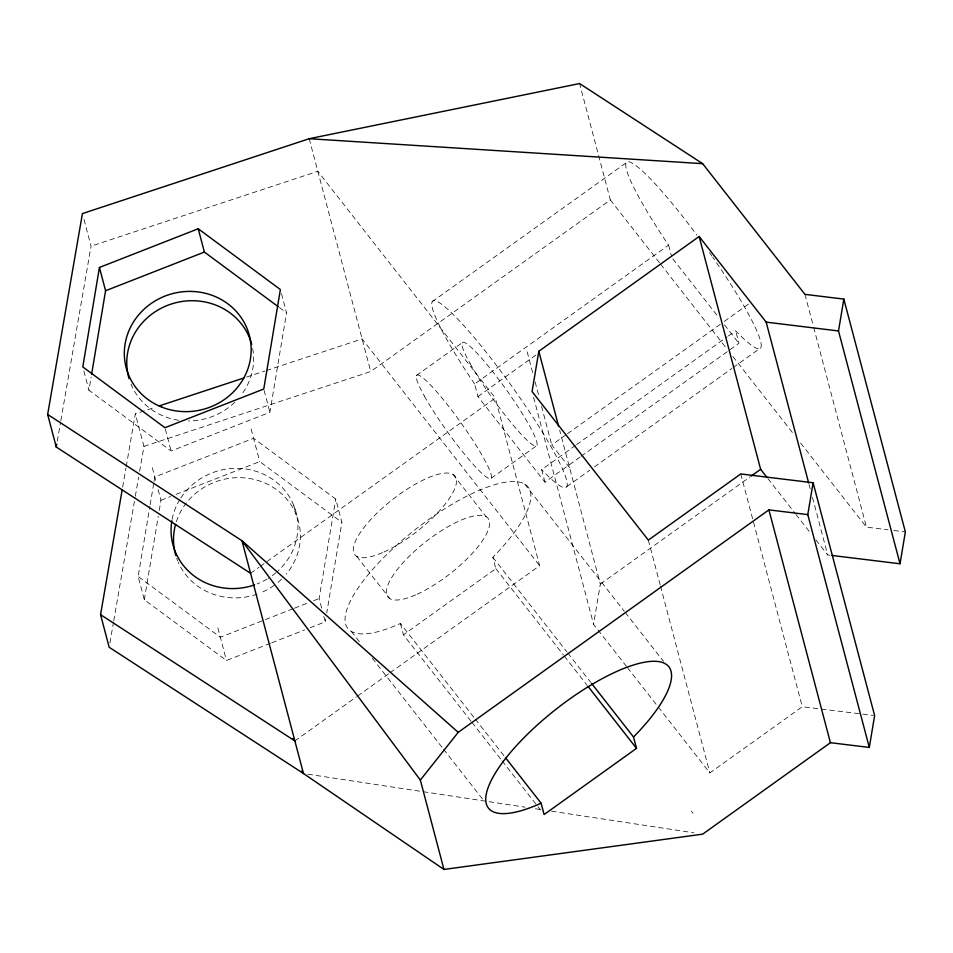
<?xml version="1.0" encoding="UTF-8"?>
<svg xmlns="http://www.w3.org/2000/svg" width="953" height="953" viewBox="0 0 953 953"><rect width="100%" height="100%" fill="white"/><g stroke="black" fill="none" stroke-linecap="round" stroke-linejoin="round"><path stroke-width="0.71" stroke-dasharray="4.76 3.57" d="M281.48 293.655L286.543 312.834L269.902 412.292L171.099 450.983L88.939 390.206L91.143 377.043M270.378 643.323L226.469 660.512L144.308 599.735L138.149 576.458L149.895 506.246M150.145 504.78L153.814 482.837M154.052 481.384L154.791 476.988L253.593 438.297L335.754 499.074L341.901 522.363L326.736 613.053M144.308 599.735L158.246 516.359M159.234 510.51L160.938 500.277L157.686 487.948M321.649 608.133L319.112 598.544L335.754 499.074M310.166 627.741L325.259 621.821L325.747 618.902M626.538 666.492L593.588 624.382L600.33 584.094L559.697 430.315M57.275 441.179L60.575 422.119M60.837 420.642L91.047 246.172L83.566 217.832M122.639 487.102L125.939 468.042M126.201 466.577L135.338 413.805L155.053 407.288M109.929 642.858L113.478 622.333M113.729 620.868L135.064 497.704M135.314 496.239L138.614 477.179M139.626 471.318L143.951 446.397L135.338 413.805M432.185 301.684L626.157 162.808M143.951 446.397L370.729 371.515L610.337 199.951L579.591 83.554M416.461 375.47L462.11 342.782M579.912 457.178L544.973 482.194L477.941 396.555L474.63 384.011L668.601 245.124A114.61 14.617 54.4 0 1 627.241 161.843A114.61 14.617 54.4 0 1 696.81 235.022M477.941 396.555L535.777 355.147M250.579 573.313L259.025 567.261M260.229 566.404L495.334 398.068L317.825 171.302L91.047 246.172M491.271 478.215L536.908 445.539M569.572 467.685L551.775 444.956L566.261 434.58M567.464 433.722L723.136 322.269M724.34 321.399L748.474 304.126M544.973 482.194L541.649 469.638L575.386 445.492M576.601 444.622L727.199 336.802M728.402 335.933L735.633 330.762A114.61 14.617 54.4 0 0 760.017 339.197A114.61 14.617 54.4 0 0 712.796 257.31M581.116 456.308L738.944 343.306L735.633 330.762M566.832 486.638L589.728 470.246M594.553 466.803L731.892 368.466M733.107 367.596L760.816 347.762M471.02 721.183L403.417 634.817L495.846 568.643L492.844 557.291A114.61 36.166 -38.1 0 0 502.398 482.778A114.61 36.166 -38.1 0 0 360.794 584.165A114.61 36.166 -38.1 0 0 400.415 623.465L474.415 717.99M294.87 740.934L356.362 696.905M357.566 696.047L388.907 673.604M390.122 672.735L539.624 565.701L495.334 398.068M600.33 584.094L749.797 477.072M627.455 667.66L709.854 772.919L802.283 706.745L861.345 713.952M160.938 500.277L170.551 496.513M176.031 494.357L259.74 461.586L341.901 522.363M293.036 608.753L220.31 637.235L138.149 576.458M294.417 608.217L308.141 602.844M313.62 600.7L319.112 598.544M271.748 642.787L304.686 629.885M246.613 377.054L264.922 371.015M266.328 370.55L362.116 338.923L539.624 565.701M800.603 443.026L866.468 527.164L888.065 529.797M893.831 530.499L905.35 531.905M815.899 539.898L827.669 554.944L830.623 555.301M862.81 714.142L873.151 715.393M307.879 774.193L525.091 807.179M535.36 808.74L541.233 809.633M551.513 811.194L693.867 832.815M279.396 307.545L286.543 312.834M672.818 258.835L718.109 316.694M724.459 324.794L738.944 343.306M610.337 199.951L659.738 263.064M660.655 264.231L726.508 348.369M732.917 356.553L793.289 433.675M767.892 478.561L795.064 513.286M795.969 514.441L811.372 534.109M524.698 484.029L624.275 611.242M625.18 612.41L663.55 661.43M453.056 474.487L486.161 516.776M492.844 557.291L566.832 651.816M567.75 652.984L590.586 682.157M691.39 811.241L693.045 813.362M495.846 568.643L563.437 655.009M564.355 656.176L587.191 685.35M356.732 556.361L389.837 598.651M475.321 719.158L504.554 756.503M471.938 722.35L501.159 759.696M502.076 760.863L540.446 809.871M351.3 631.386L359.531 641.893M372.313 658.237L442.657 748.093M443.574 749.261L483.767 800.615M804.951 294.358L813.314 325.974M813.683 327.403L866.468 527.164M809.061 484.517L810.205 488.829M812.48 497.454L827.669 554.944M740.767 473.939L802.283 706.745M668.601 245.124L671.543 256.274M648.338 540.113L660.119 584.665M660.489 586.095L709.854 772.919M527.176 351.824L532.846 373.314M535.121 381.915L539.291 397.675M541.554 406.276L551.775 444.956M533.597 397.318L593.588 624.382M309.213 138.709L370.729 371.515M400.415 623.465L403.417 634.817M264.112 390.385L269.902 412.292M323.817 616.353L325.259 621.821M293.727 505.257L296.192 514.572M251.127 428.993L259.74 461.586M165.31 429.076L171.099 450.983M217.856 627.92L226.469 660.512M152.325 467.685L156.232 482.468M83.876 371.039L88.939 390.206M474.63 384.011A114.61 14.617 54.4 0 1 441.751 304.317A114.61 14.617 54.4 0 1 544.449 435.521A114.61 14.617 54.4 0 1 541.649 469.638M709.52 252.616A114.61 14.617 54.4 0 1 711.986 256.143M252.664 348.572A63.672 59.872 -14.8 0 1 241.3 394.971M234.831 402.249A63.672 59.872 -14.8 0 1 188.491 420.952M178.747 420.273A63.672 59.872 -14.8 0 1 130.966 384.023M180.844 497.954A63.672 59.872 -14.8 0 1 275.274 481.253A63.672 59.872 -14.8 0 1 277.097 571.752M276.048 572.658A63.672 59.872 -14.8 0 1 268.305 578.328M267.126 579.043A63.672 59.872 -14.8 0 1 257.167 583.927M172.1 519.409A63.672 59.872 -14.8 0 1 180.046 499.193M176.365 521.708A63.672 59.872 -14.8 0 1 266.864 483.91A63.672 59.872 -14.8 0 1 286.21 574.206M281.576 579.186A63.672 59.872 -14.8 0 1 276.382 583.701M274.19 585.345A63.672 59.872 -14.8 0 1 259.633 593.242M257.048 594.195A63.672 59.872 -14.8 0 1 178.271 562.27M177.711 560.96A63.672 59.872 -14.8 0 1 176.71 558.315M384.023 551.954A63.672 20.096 -38.1 0 0 456.249 478.656A63.672 20.096 -38.1 0 0 374.434 515.656A63.672 20.096 -38.1 0 0 384.023 551.954M424.383 396.114A63.672 8.124 54.4 0 0 488.889 478.513A63.672 8.124 54.4 0 0 448.327 405.883A63.672 8.124 54.4 0 0 424.383 396.114M417.116 594.243A63.672 20.096 -38.1 0 0 489.342 520.946A63.672 20.096 -38.1 0 0 407.527 557.946A63.672 20.096 -38.1 0 0 417.116 594.243M470.032 363.438A63.672 8.124 54.4 0 0 534.526 445.837A63.672 8.124 54.4 0 0 493.976 373.207A63.672 8.124 54.4 0 0 470.032 363.438"/><path stroke-width="1.43" d="M99.434 267.459L82.792 366.929L164.952 427.706L263.755 389.015L280.385 289.545L198.224 228.768L99.434 267.459L105.58 290.748L91.631 374.124M808.692 483.088L766.164 322.126L699.133 236.499L538.814 351.276L532.072 391.576L648.338 540.113L740.767 473.939L813.112 482.766L874.628 715.584L869.303 747.438L830.42 742.697L702.671 834.149L443.955 869.446L303.483 773.526L109.166 647.254L100.553 614.661L122.139 490.045M869.303 747.438L807.787 514.632L813.112 482.766M832.1 555.48L900.025 563.771L838.509 330.965L843.834 299.099L804.951 294.358L702.659 163.666L579.591 83.554L309.213 138.709L82.434 213.579L47.65 414.448L56.263 447.04L250.579 573.313M900.025 563.771L905.35 531.905L843.834 299.099M56.263 447.04L56.775 444.11M443.955 869.446L420.333 780.054L458.214 732.333L768.904 509.879L807.787 514.632M751 476.214L760.637 469.305L699.133 236.499M541.101 803.188A114.61 36.166 -38.1 0 1 501.481 763.889A114.61 36.166 -38.1 0 1 643.072 662.502A114.61 36.166 -38.1 0 1 633.519 737.014L636.521 748.367L544.103 814.541L541.101 803.188L505.471 757.671M105.58 290.748L204.383 252.057L278.205 306.663M159.282 405.895L243.789 377.996M309.213 138.709L702.659 163.666M766.164 322.126L838.509 330.965M47.65 414.448L241.967 540.72L458.214 732.333M100.553 614.661L294.87 740.934L293.012 738.551M760.637 469.305L766.986 477.405M591.503 683.325L633.519 737.014M588.108 686.517L636.521 748.367M301.624 771.144L303.483 773.526L241.967 540.72L420.333 780.054M768.904 509.879L830.42 742.697M538.814 351.276L558.553 426.003M198.224 228.768L204.383 252.057M129.084 378.663A63.672 59.872 -14.8 0 1 173.97 303.209A63.672 59.872 -14.8 0 1 251.711 344.378M254.582 584.88A63.672 59.872 -14.8 0 1 171.85 520.814M175.828 555.599A63.672 59.872 -14.8 0 1 175.543 524.495M161.891 407.145A63.672 59.872 -14.8 0 0 250.83 343.473A63.672 59.872 -14.8 0 0 150.503 303.947A63.672 59.872 -14.8 0 0 161.891 407.145"/></g></svg>
